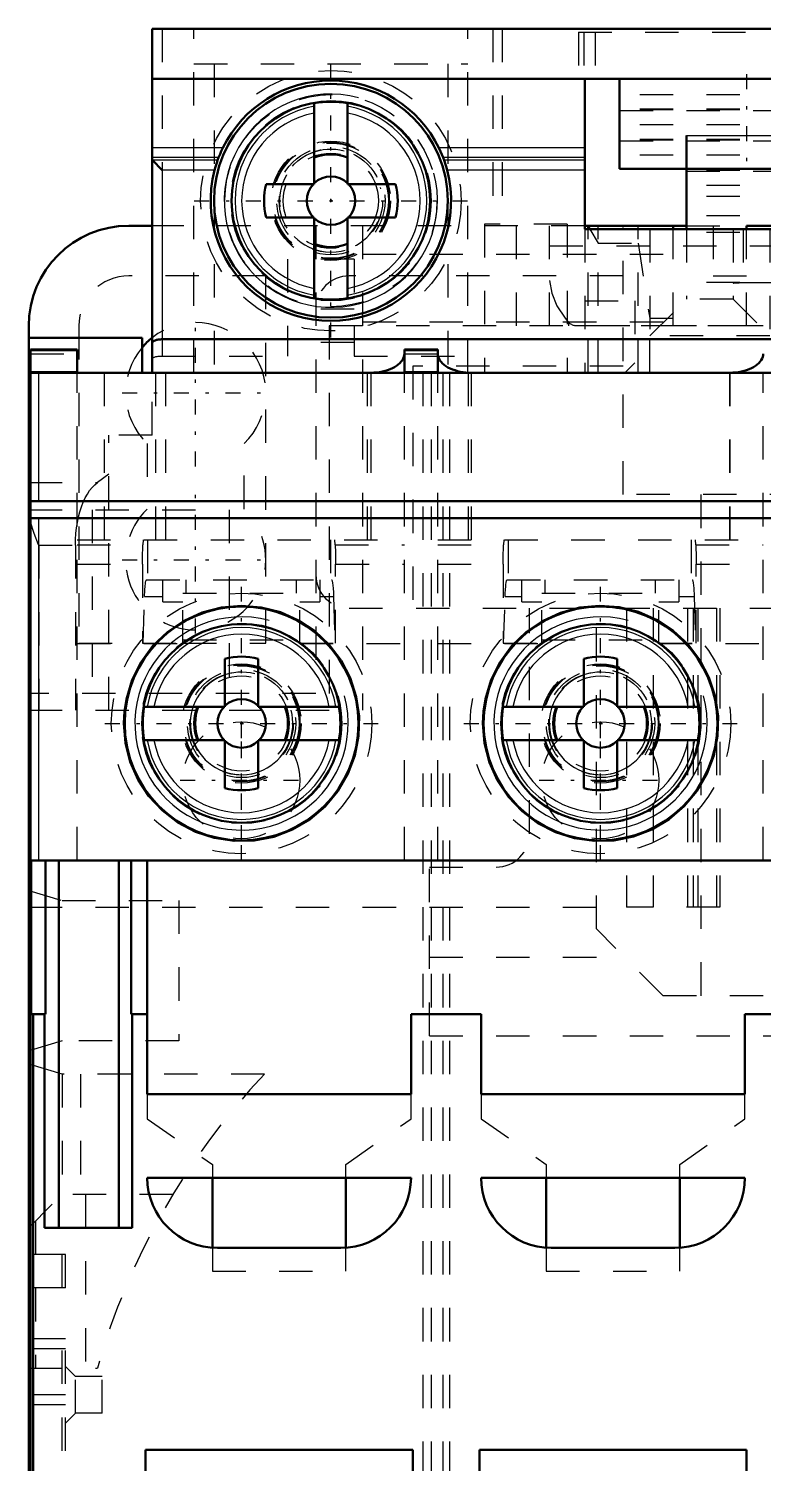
# Model space of a CAD drawing. Header units: millimetres. Extents: x -22.5 to 22.5, y -40 to 45.9.
# Drawn here: x -22.5 to -0.5, y 2.95 to 45.9 of the extents above; entities that cross this region are included whole.
import ezdxf

# ---------------------------------------------------------------- set-up
doc = ezdxf.new("R2010")
doc.units = ezdxf.units.MM
doc.linetypes.add('Center', pattern=[1.5, 0.45, -0.5, 0.05, -0.5])
doc.linetypes.add('Dashed', pattern=[2, 1, -1])
for name, color, linetype, lineweight in [('2d ConnectionPoints', 7, 'Continuous', 50), ('AM_0', 7, 'Continuous', 50), ('AM_4', 3, 'Continuous', 25), ('AM_5', 3, 'Continuous', 25), ('AM_7', 7, 'Center', 25), ('AM_9', 6, 'Dashed', 25)]:
    doc.layers.add(name, color=color, linetype=linetype, lineweight=lineweight)

# ---------------------------------------------------------------- blocks, each defined once
blk = doc.blocks.new('1_abb_NF_7_1_0_in_4fkjwvriohndyc3xfjkf61c3m________0')
at = {"layer": 'AM_0'}
for p, q in [((-13.95, 43.668), (-13.95, 41.25)), ((-12.95, 41.25), (-12.95, 43.668)), ((-13.95, 41.25), (-15.387, 41.25)), ((-11.513, 41.25), (-12.95, 41.25)), ((-15.387, 40.25), (-13.95, 40.25)), ((-13.95, 40.25), (-13.95, 37.832)), ((-12.95, 37.832), (-12.95, 40.25)), ((-12.95, 40.25), (-11.513, 40.25))]:
    blk.add_line(p, q, dxfattribs=at)
for radius in [3.5, 2.973]:
    blk.add_circle((-13.45, 40.75), radius, dxfattribs=at)
for radius, start, end in [(2.96, 80.2758, 99.7242), (1.388, 68.8859, 111.1141), (2, 165.5227, 194.4773), (0.725, 136.3972, 223.6028), (0.725, 46.3972, 133.6028), (0.725, 316.3972, 43.6028), (2, 345.5227, 14.4773), (0.725, 226.3972, 313.6028), (1.388, 248.8859, 291.1141), (2.96, 260.2758, 279.7242)]:
    blk.add_arc((-13.45, 40.75), radius, start, end, dxfattribs=at)
at = {"layer": 'AM_4'}
for radius, start, end in [(2.871, 100.0288, 259.9712), (2.871, 280.0288, 79.9712), (2.672, 100.7852, 259.2148), (2.672, 280.7852, 79.2148)]:
    blk.add_arc((-13.45, 40.75), radius, start, end, dxfattribs=at)
at = {"layer": 'AM_5'}
blk.add_arc((-13.45, 40.75), 3.193, 75, 15, dxfattribs=at)
at = {"layer": 'AM_5', "linetype": 'Dashed'}
blk.add_arc((-13.45, 40.75), 1.536, 75, 15, dxfattribs=at)
at = {"layer": 'AM_7'}
for p, q in [((-13.45, 36.655), (-13.45, 44.845)), ((-17.545, 40.75), (-9.355, 40.75))]:
    blk.add_line(p, q, dxfattribs=at)
at = {"layer": 'AM_9'}
for radius in [3.9, 3, 1.786, 1.75, 1.725, 1.622, 1.55, 1.425]:
    blk.add_circle((-13.45, 40.75), radius, dxfattribs=at)
blk = doc.blocks.new('3_abb_NF_2_3_0_in_4fkjwvriohndyc3xfjkf61c3m________0')
at = {"layer": 'AM_0'}
for p, q in [((-18.8, 45.9), (17, 45.9)), ((-18.8, 45.9), (-18.8, 35.6)), ((17, 35.6), (17, 45.9)), ((17, 44.4), (-18.8, 44.4)), ((-5.85, 44.4), (-5.85, 39.9)), ((-4.803, 41.7), (-4.803, 44.4)), ((2.8, 44.4), (2.8, 39.9)), ((5.85, 39.9), (5.85, 44.4)), ((-2.8, 39.9), (-2.8, 42.7)), ((-18.5, 41.669), (-18.79, 41.959)), ((-16.841, 41.959), (-16.811, 42.04)), ((-10.089, 42.04), (-10.059, 41.959)), ((-4.803, 41.7), (2.8, 41.7)), ((8.059, 41.959), (8.089, 42.04)), ((14.811, 42.04), (14.841, 41.959)), ((16.99, 41.959), (16.7, 41.669)), ((-5.85, 39.9), (5.85, 39.9)), ((16.7, 36.6), (-18.5, 36.6))]:
    blk.add_line(p, q, dxfattribs=at)
for points in [[(-16.811, 42.04), (-16.795, 42.08), (-16.769, 42.145), (-16.732, 42.229), (-16.685, 42.33)], [(-10.215, 42.33), (-10.166, 42.224), (-10.125, 42.129), (-10.098, 42.063), (-10.089, 42.04)], [(8.089, 42.04), (8.105, 42.08), (8.131, 42.145), (8.168, 42.229), (8.215, 42.33)], [(14.685, 42.33), (14.734, 42.224), (14.775, 42.129), (14.802, 42.063), (14.811, 42.04)], [(-18.8, 41.979), (-18.799, 41.973), (-18.795, 41.966), (-18.79, 41.959)], [(-16.841, 41.959), (-16.855, 41.918), (-16.877, 41.851), (-16.905, 41.762), (-16.931, 41.669)], [(-9.969, 41.669), (-9.998, 41.772), (-10.026, 41.862), (-10.049, 41.93), (-10.059, 41.959)], [(8.059, 41.959), (8.045, 41.918), (8.023, 41.851), (7.995, 41.762), (7.969, 41.669)], [(14.931, 41.669), (14.902, 41.772), (14.874, 41.862), (14.851, 41.93), (14.841, 41.959)], [(16.99, 41.959), (16.995, 41.966), (16.999, 41.973), (17, 41.979)], [(-18.5, 36.6), (-18.526, 36.6), (-18.552, 36.598), (-18.578, 36.596), (-18.603, 36.593), (-18.627, 36.59), (-18.65, 36.585), (-18.672, 36.58), (-18.693, 36.574), (-18.712, 36.568), (-18.73, 36.561), (-18.746, 36.553), (-18.76, 36.545), (-18.772, 36.537), (-18.782, 36.528), (-18.79, 36.519), (-18.795, 36.51), (-18.799, 36.5), (-18.8, 36.491)], [(17, 36.491), (16.999, 36.5), (16.995, 36.51), (16.99, 36.519), (16.982, 36.528), (16.972, 36.537), (16.96, 36.545), (16.946, 36.553), (16.93, 36.561), (16.912, 36.568), (16.893, 36.574), (16.872, 36.58), (16.85, 36.585), (16.827, 36.59), (16.803, 36.593), (16.778, 36.596), (16.752, 36.598), (16.726, 36.6), (16.7, 36.6)]]:
    blk.add_lwpolyline(points, dxfattribs=at)
for centre, start, end in [((-13.45, 40.75), 26.033, 153.967), ((11.45, 40.75), 26.033, 153.967), ((-13.45, 40.75), 165.21, 14.79), ((11.45, 40.75), 165.21, 14.79)]:
    blk.add_arc(centre, 3.6, start, end, dxfattribs=at)
at = {"layer": 'AM_4'}
for p, q in [((-2.8, 42.7), (2.8, 42.7)), ((-16.685, 42.33), (-18.8, 42.33)), ((-5.85, 42.33), (-10.215, 42.33)), ((8.215, 42.33), (5.85, 42.33)), ((17, 42.33), (14.685, 42.33)), ((-16.811, 42.04), (-18.8, 42.04)), ((-16.841, 41.959), (-18.79, 41.959)), ((-16.931, 41.669), (-18.5, 41.669)), ((-18.5, 41.669), (-18.5, 36.6)), ((-5.85, 42.04), (-10.089, 42.04)), ((-5.85, 41.959), (-10.059, 41.959)), ((-5.85, 41.669), (-9.969, 41.669)), ((8.089, 42.04), (5.85, 42.04)), ((8.059, 41.959), (5.85, 41.959)), ((7.969, 41.669), (5.85, 41.669)), ((17, 42.04), (14.811, 42.04)), ((16.99, 41.959), (14.841, 41.959)), ((16.7, 41.669), (14.931, 41.669)), ((16.7, 41.669), (16.7, 36.6))]:
    blk.add_line(p, q, dxfattribs=at)
at = {"layer": 'AM_7'}
blk.add_line((-1, 44.535), (-1, 41.565), dxfattribs=at)
at = {"layer": 'AM_9'}
for p, q in [((-18.5, 45.9), (-18.5, 41.669)), ((-17.55, 35.6), (-17.55, 45.9)), ((-9.35, 35.6), (-9.35, 45.9)), ((-8.601, 45.9), (-8.601, 40.05)), ((-8.319, 45.9), (-8.319, 40.05)), ((-6.035, 45.8), (-6.035, 44.4)), ((-6.035, 45.8), (4.035, 45.8)), ((-5.87, 45.8), (-5.87, 44.4)), ((-5.535, 45.8), (-5.535, 44.4)), ((3.535, 45.8), (3.535, 44.4)), ((3.87, 45.8), (3.87, 44.4)), ((4.035, 44.4), (4.035, 45.8)), ((6.319, 45.9), (6.319, 40.05)), ((6.601, 45.9), (6.601, 40.05)), ((7.35, 35.6), (7.35, 45.9)), ((15.55, 35.6), (15.55, 45.9)), ((16.7, 45.9), (16.7, 41.669)), ((-17.55, 44.85), (-9.35, 44.85)), ((-16.95, 44.85), (-16.95, 35.6)), ((-9.95, 44.85), (-9.95, 35.6)), ((7.35, 44.85), (15.55, 44.85)), ((7.95, 44.85), (7.95, 35.6)), ((14.95, 44.85), (14.95, 35.6)), ((2.8, 43.923), (-4.803, 43.923)), ((2.8, 43.494), (-4.803, 43.494)), ((2.8, 43.47), (-4.803, 43.47)), ((-4.803, 43.447), (2.8, 43.447)), ((2.8, 43.017), (-4.803, 43.017)), ((2.8, 42.587), (-4.803, 42.587)), ((2.8, 42.564), (-4.803, 42.564)), ((-4.803, 42.541), (2.8, 42.541)), ((2.8, 42.111), (-4.803, 42.111)), ((2.8, 41.681), (-2.8, 41.681)), ((2.8, 41.658), (-2.8, 41.658)), ((-2.8, 41.634), (2.8, 41.634)), ((2.8, 41.204), (-2.8, 41.204)), ((2.8, 40.872), (-2.8, 40.872)), ((-6.377, 40.05), (-8.85, 40.05)), ((-8.85, 40.05), (-8.85, 35.6)), ((-6.377, 40.05), (-6.377, 35.6)), ((2.8, 40.3), (-2.8, 40.3)), ((7.05, 40.05), (5.85, 40.05)), ((7.05, 35.6), (7.05, 40.05)), ((-5.85, 39.9), (-5.85, 35.6)), ((-3.9, 39.9), (-3.9, 36.7)), ((-2.8, 39.9), (-2.8, 37.801)), ((2.8, 39.8), (-2.8, 39.8)), ((-1.4, 39.9), (-1.4, 37.801)), ((-1.1, 39.9), (-1.1, 38.298)), ((-0.3, 39.9), (-0.3, 36.7)), ((0.3, 39.9), (0.3, 36.7)), ((1.1, 39.9), (1.1, 38.298)), ((1.4, 39.9), (1.4, 37.801)), ((2.8, 39.9), (2.8, 37.801)), ((3.9, 39.9), (3.9, 36.7)), ((5.85, 39.9), (5.85, 35.6)), ((-14.75, 39), (-14.75, 36.1)), ((-12.75, 39), (-14.75, 39)), ((-12.75, 39), (-12.75, 36.1)), ((12.75, 36.1), (12.75, 39)), ((14.75, 39), (12.75, 39)), ((14.75, 39), (14.75, 36.1)), ((2.8, 38.3), (-2.8, 38.3)), ((-1.1, 38.298), (1.1, 38.298)), ((-3.9, 36.7), (-2.801, 37.799)), ((-2.8, 37.801), (-2.801, 37.799)), ((-1.399, 37.799), (-2.801, 37.799)), ((-1.399, 37.799), (-1.4, 37.801)), ((-1.399, 37.799), (-0.3, 36.7)), ((0.3, 36.7), (1.399, 37.799)), ((1.4, 37.801), (1.399, 37.799)), ((2.801, 37.799), (1.399, 37.799)), ((2.801, 37.799), (2.8, 37.801)), ((2.801, 37.799), (3.9, 36.7)), ((-12.75, 37.5), (-14.75, 37.5)), ((-5.85, 37.75), (-4.35, 37.75)), ((-4.35, 37.75), (-4.35, 35.9)), ((4.35, 37.75), (5.85, 37.75)), ((4.35, 35.9), (4.35, 37.75)), ((4.377, 35.873), (4.377, 37.75)), ((14.75, 37.5), (12.75, 37.5)), ((-18.5, 36.6), (-18.5, 36.1)), ((-0.3, 36.7), (-3.9, 36.7)), ((3.9, 36.7), (0.3, 36.7)), ((16.7, 36.6), (16.7, 36.1)), ((-18.5, 36.1), (-14.75, 36.1)), ((-12.75, 36.502), (-14.75, 36.502)), ((-12.75, 36.1), (-8.85, 36.1)), ((7.05, 36.1), (12.75, 36.1)), ((14.75, 36.502), (12.75, 36.502)), ((14.75, 36.1), (16.7, 36.1)), ((-4.35, 35.9), (-4.65, 35.6)), ((4.65, 35.6), (4.35, 35.9))]:
    blk.add_line(p, q, dxfattribs=at)
for points in [[(-1.4, 38.283), (-1.399, 38.285), (-1.395, 38.286), (-1.39, 38.287), (-1.382, 38.288), (-1.372, 38.289), (-1.36, 38.29), (-1.346, 38.292), (-1.33, 38.293), (-1.312, 38.293), (-1.293, 38.294), (-1.272, 38.295), (-1.25, 38.296), (-1.227, 38.296), (-1.203, 38.297), (-1.178, 38.297), (-1.152, 38.297), (-1.126, 38.298), (-1.1, 38.298)], [(1.1, 38.298), (1.126, 38.298), (1.152, 38.297), (1.178, 38.297), (1.203, 38.297), (1.227, 38.296), (1.25, 38.296), (1.272, 38.295), (1.293, 38.294), (1.312, 38.293), (1.33, 38.293), (1.346, 38.292), (1.36, 38.29), (1.372, 38.289), (1.382, 38.288), (1.39, 38.287), (1.395, 38.286), (1.399, 38.285), (1.4, 38.283)], [(-18.8, 36.02), (-18.799, 36.027), (-18.795, 36.034), (-18.79, 36.04), (-18.782, 36.047), (-18.772, 36.054), (-18.76, 36.06), (-18.746, 36.066), (-18.73, 36.071), (-18.712, 36.076), (-18.693, 36.081), (-18.672, 36.085), (-18.65, 36.089), (-18.627, 36.092), (-18.603, 36.095), (-18.578, 36.097), (-18.552, 36.099), (-18.526, 36.1), (-18.5, 36.1)], [(16.7, 36.1), (16.726, 36.1), (16.752, 36.099), (16.778, 36.097), (16.803, 36.095), (16.827, 36.092), (16.85, 36.089), (16.872, 36.085), (16.893, 36.081), (16.912, 36.076), (16.93, 36.071), (16.946, 36.066), (16.96, 36.06), (16.972, 36.054), (16.982, 36.047), (16.99, 36.04), (16.995, 36.034), (16.999, 36.027), (17, 36.02)]]:
    blk.add_lwpolyline(points, dxfattribs=at)
for centre in [(-13.45, 40.75), (11.45, 40.75)]:
    blk.add_circle(centre, 3.176, dxfattribs=at)
blk = doc.blocks.new('10_abb_NF_7_9_0_in_4fkjwvriohndyc3xfjkf61c3m________0')
at = {"layer": 'AM_0'}
for p, q in [((-5.875, 27.037), (-5.875, 25.6)), ((-4.875, 25.6), (-4.875, 27.037)), ((-5.875, 25.6), (-8.293, 25.6)), ((-2.457, 25.6), (-4.875, 25.6)), ((-8.293, 24.6), (-5.875, 24.6)), ((-5.875, 24.6), (-5.875, 23.163)), ((-4.875, 24.6), (-2.457, 24.6)), ((-4.875, 23.163), (-4.875, 24.6))]:
    blk.add_line(p, q, dxfattribs=at)
for radius in [3.5, 2.973]:
    blk.add_circle((-5.375, 25.1), radius, dxfattribs=at)
for radius, start, end in [(2, 75.5227, 104.4773), (0.725, 46.3972, 133.6028), (2.96, 170.2758, 189.7242), (1.388, 158.8859, 201.1141), (0.725, 136.3972, 223.6028), (0.725, 316.3972, 43.6028), (1.388, 338.8859, 21.1141), (2.96, 350.2758, 9.7242), (0.725, 226.3972, 313.6028), (2, 255.5227, 284.4773)]:
    blk.add_arc((-5.375, 25.1), radius, start, end, dxfattribs=at)
at = {"layer": 'AM_4'}
for radius, start, end in [(2.871, 10.0288, 169.9712), (2.672, 10.7852, 169.2148), (2.871, 190.0288, 349.9712), (2.672, 190.7852, 349.2148)]:
    blk.add_arc((-5.375, 25.1), radius, start, end, dxfattribs=at)
at = {"layer": 'AM_5'}
for radius in [3.193, 1.535]:
    blk.add_arc((-5.375, 25.1), radius, 75, 15, dxfattribs=at)
at = {"layer": 'AM_7'}
for p, q in [((-5.375, 21.005), (-5.375, 29.195)), ((-9.47, 25.1), (-1.28, 25.1))]:
    blk.add_line(p, q, dxfattribs=at)
at = {"layer": 'AM_9'}
for radius in [3.9, 3, 1.786, 1.75, 1.725, 1.622, 1.55, 1.425]:
    blk.add_circle((-5.375, 25.1), radius, dxfattribs=at)
blk = doc.blocks.new('11_abb_NF_7_10_0_in_4fkjwvriohndyc3xfjkf61c3m________0')
at = {"layer": 'AM_0'}
for p, q in [((-16.625, 27.037), (-16.625, 25.6)), ((-15.625, 25.6), (-15.625, 27.037)), ((-16.625, 25.6), (-19.043, 25.6)), ((-13.207, 25.6), (-15.625, 25.6)), ((-19.043, 24.6), (-16.625, 24.6)), ((-16.625, 24.6), (-16.625, 23.163)), ((-15.625, 24.6), (-13.207, 24.6)), ((-15.625, 23.163), (-15.625, 24.6))]:
    blk.add_line(p, q, dxfattribs=at)
for radius in [3.5, 2.973]:
    blk.add_circle((-16.125, 25.1), radius, dxfattribs=at)
for radius, start, end in [(2, 75.5227, 104.4773), (0.725, 46.3972, 133.6028), (2.96, 170.2758, 189.7242), (1.388, 158.8859, 201.1141), (0.725, 136.3972, 223.6028), (0.725, 316.3972, 43.6028), (1.388, 338.8859, 21.1141), (2.96, 350.2758, 9.7242), (0.725, 226.3972, 313.6028), (2, 255.5227, 284.4773)]:
    blk.add_arc((-16.125, 25.1), radius, start, end, dxfattribs=at)
at = {"layer": 'AM_4'}
for radius, start, end in [(2.871, 10.0288, 169.9712), (2.672, 10.7852, 169.2148), (2.871, 190.0288, 349.9712), (2.672, 190.7852, 349.2148)]:
    blk.add_arc((-16.125, 25.1), radius, start, end, dxfattribs=at)
at = {"layer": 'AM_5'}
for radius in [3.193, 1.535]:
    blk.add_arc((-16.125, 25.1), radius, 75, 15, dxfattribs=at)
at = {"layer": 'AM_7'}
for p, q in [((-16.125, 21.005), (-16.125, 29.195)), ((-20.22, 25.1), (-12.03, 25.1))]:
    blk.add_line(p, q, dxfattribs=at)
at = {"layer": 'AM_9'}
for radius in [3.9, 3, 1.786, 1.75, 1.725, 1.622, 1.55, 1.425]:
    blk.add_circle((-16.125, 25.1), radius, dxfattribs=at)
blk = doc.blocks.new('12_abb_NF_2_2_0_in_4fkjwvriohndyc3xfjkf61c3m________0')
at = {"layer": 'AM_0'}
for p, q in [((-21.05, 36.3), (-22.45, 36.3)), ((-22.45, 36.3), (-22.45, -36.3)), ((-21.05, 35.6), (-21.05, 36.3)), ((-10.25, 36.3), (-11.25, 36.3)), ((-11.25, 36.3), (-11.25, 35.6)), ((-10.25, 35.6), (-10.25, 36.3)), ((-22.45, 35.6), (22.45, 35.6)), ((-22.45, 31.75), (22.45, 31.75)), ((-22.45, 31.25), (22.45, 31.25)), ((22.429, 21), (-22.429, 21)), ((-22.429, 21), (-22.429, 16.4)), ((-22, 16.4), (-22, 21)), ((-21.6, 21), (-21.6, 10)), ((-19.8, 21), (-19.8, 10)), ((-19.427, 21), (-19.427, 16.4)), ((-18.95, 14), (-18.95, 21)), ((-22.429, 16.4), (-22, 16.4)), ((-22.365, 16.4), (-22.365, -12)), ((-22.027, 16.4), (-22.027, 10)), ((-19.427, 16.4), (-18.95, 16.4)), ((-19.4, 16.4), (-19.4, 10)), ((-11.05, 16.4), (-8.95, 16.4)), ((-11.05, 14), (-11.05, 16.4)), ((-8.95, 16.4), (-8.95, 14)), ((-1.05, 16.4), (1.05, 16.4)), ((-1.05, 14), (-1.05, 16.4)), ((-18.95, 14), (-11.05, 14)), ((-8.95, 14), (-1.05, 14)), ((-11.05, 11.5), (-18.95, 11.5)), ((-17, 11.5), (-17, 9.405)), ((-13, 9.405), (-13, 11.5)), ((-1.05, 11.5), (-8.95, 11.5)), ((-7, 11.5), (-7, 9.405)), ((-3, 9.405), (-3, 11.5)), ((-22.027, 10), (-19.4, 10)), ((-16.85, 9.4), (-13.15, 9.4)), ((-6.85, 9.4), (-3.15, 9.4)), ((-11, 3.35), (-19, 3.35)), ((-19, 3.35), (-19, -4.85)), ((-11, -4.85), (-11, 3.35)), ((-1, 3.35), (-9, 3.35)), ((-9, 3.35), (-9, -4.85)), ((-1, -4.85), (-1, 3.35))]:
    blk.add_line(p, q, dxfattribs=at)
for points in [[(-12.25, 35.6), (-12.163, 35.602), (-12.076, 35.609), (-11.991, 35.62), (-11.908, 35.635), (-11.827, 35.654), (-11.75, 35.677), (-11.676, 35.704), (-11.607, 35.735), (-11.543, 35.769), (-11.484, 35.806), (-11.431, 35.846), (-11.384, 35.889), (-11.344, 35.933), (-11.31, 35.98), (-11.284, 36.028), (-11.265, 36.077), (-11.254, 36.127), (-11.25, 36.166)], [(-10.25, 36.166), (-10.244, 36.116), (-10.231, 36.066), (-10.211, 36.017), (-10.183, 35.969), (-10.148, 35.923), (-10.106, 35.879), (-10.058, 35.837), (-10.003, 35.798), (-9.943, 35.761), (-9.878, 35.728), (-9.807, 35.698), (-9.733, 35.672), (-9.655, 35.649), (-9.574, 35.631), (-9.49, 35.617), (-9.404, 35.607), (-9.318, 35.601), (-9.25, 35.6)], [(-1.5, 35.6), (-1.413, 35.602), (-1.326, 35.609), (-1.241, 35.62), (-1.158, 35.635), (-1.077, 35.654), (-1, 35.677), (-0.926, 35.704), (-0.857, 35.735), (-0.793, 35.769), (-0.734, 35.806), (-0.681, 35.846), (-0.634, 35.889), (-0.594, 35.933), (-0.56, 35.98), (-0.534, 36.028), (-0.515, 36.077), (-0.504, 36.127), (-0.5, 36.166)], [(-16.127, 28.625), (-16.723, 28.574), (-17.301, 28.423), (-17.848, 28.175), (-18.346, 27.837), (-18.778, 27.42), (-19.135, 26.935), (-19.401, 26.401), (-19.574, 25.83), (-19.631, 25.467), (-19.65, 25.1)], [(-19.65, 25.1), (-19.601, 24.515), (-19.456, 23.947), (-19.219, 23.411), (-18.898, 22.923), (-18.497, 22.493), (-18.033, 22.136), (-17.508, 21.858), (-16.944, 21.671), (-16.351, 21.583), (-15.752, 21.595), (-15.161, 21.71), (-14.598, 21.923), (-14.082, 22.228), (-13.624, 22.616), (-13.242, 23.073), (-12.941, 23.588), (-12.733, 24.144), (-12.62, 24.726), (-12.607, 25.317), (-12.692, 25.901), (-12.874, 26.462), (-13.146, 26.985), (-13.502, 27.455), (-13.931, 27.859), (-14.422, 28.186), (-14.961, 28.427), (-15.536, 28.575), (-16.127, 28.625)], [(-5.406, 28.625), (-5.998, 28.569), (-6.571, 28.416), (-7.111, 28.167), (-7.602, 27.832), (-8.03, 27.419), (-8.382, 26.939), (-8.648, 26.407), (-8.822, 25.839), (-8.88, 25.471), (-8.9, 25.1)], [(-8.9, 25.1), (-8.85, 24.51), (-8.702, 23.936), (-8.46, 23.395), (-8.131, 22.903), (-7.724, 22.472), (-7.251, 22.115), (-6.723, 21.843), (-6.156, 21.663), (-5.567, 21.581), (-4.972, 21.598), (-4.389, 21.716), (-3.834, 21.93), (-3.324, 22.234), (-2.871, 22.619), (-2.491, 23.074), (-2.191, 23.587), (-1.983, 24.143), (-1.87, 24.726), (-1.857, 25.319), (-1.944, 25.907), (-2.128, 26.471), (-2.404, 26.997), (-2.765, 27.469), (-3.199, 27.873), (-3.695, 28.199), (-4.239, 28.437), (-4.815, 28.58), (-5.406, 28.625)]]:
    blk.add_lwpolyline(points, dxfattribs=at)
for centre, start, end in [((-16.85, 11.5), 180, 270), ((-13.15, 11.5), 270, 0), ((-6.85, 11.5), 180, 270), ((-3.15, 11.5), 270, 360)]:
    blk.add_arc(centre, 2.1, start, end, dxfattribs=at)
at = {"layer": 'AM_4'}
for p, q in [((-22.45, 36.266), (-21.05, 36.266)), ((-11.25, 36.266), (-10.25, 36.266)), ((-22.45, 35.634), (-21.05, 35.634)), ((-22.211, 35.6), (-22.211, 31.75)), ((-11.25, 35.634), (-10.25, 35.634)), ((-22.211, 31.25), (-22.211, 21))]:
    blk.add_line(p, q, dxfattribs=at)
at = {"layer": 'AM_7'}
for p, q in [((-16.13, 21.562), (-16.13, 25.237)), ((-5.38, 21.562), (-5.38, 25.237)), ((-17.968, 23.4), (-14.292, 23.4)), ((-7.217, 23.4), (-3.543, 23.4))]:
    blk.add_line(p, q, dxfattribs=at)
at = {"layer": 'AM_9'}
for p, q in [((-22.45, 36.166), (-21.05, 36.166)), ((-11.25, 36.166), (-10.25, 36.166)), ((-21.05, 21), (-21.05, 35.6)), ((-20.237, 35.6), (-20.237, 30.6)), ((-18.7, 35.6), (-18.7, 30.6)), ((-18.4, 35.6), (-18.4, 30.6)), ((-12.364, 35.6), (-12.364, 30.6)), ((-12.25, 35.6), (-12.25, 30.6)), ((-11.25, 21), (-11.25, 35.6)), ((-10.7, 35.6), (-10.7, -35.6)), ((-10.25, 21), (-10.25, 35.6)), ((-10.1, 35.6), (-10.1, -35.6)), ((-9.336, 35.6), (-9.336, 30.6)), ((-9.25, 35.6), (-9.25, 30.6)), ((-1.514, 35.6), (-1.514, 30.6)), ((-1.5, 35.6), (-1.5, 30.6)), ((-0.5, 21), (-0.5, 35.6)), ((-21.05, 30.6), (-11.25, 30.6)), ((-19.068, 30.6), (-19.077, 30.443)), ((-18.941, 30.6), (-18.941, 29.4)), ((-13.459, 30.6), (-13.459, 29.4)), ((-13.323, 30.443), (-13.332, 30.6)), ((-10.25, 30.6), (-0.5, 30.6)), ((-8.268, 30.6), (-8.277, 30.443)), ((-8.141, 30.6), (-8.141, 29.4)), ((-2.659, 30.6), (-2.659, 29.4)), ((-2.523, 30.443), (-2.532, 30.6)), ((-21.05, 30.443), (-19.077, 30.443)), ((-13.323, 30.443), (-11.25, 30.443)), ((-10.25, 30.443), (-8.277, 30.443)), ((-2.523, 30.443), (-0.5, 30.443)), ((-21.05, 29.865), (-19.092, 29.865)), ((-19.092, 29.865), (-19.092, 27.5)), ((-13.308, 29.865), (-11.25, 29.865)), ((-13.308, 27.5), (-13.308, 29.865)), ((-10.25, 29.865), (-8.292, 29.865)), ((-8.292, 29.865), (-8.292, 27.5)), ((-2.508, 29.865), (-0.5, 29.865)), ((-2.508, 27.5), (-2.508, 29.865)), ((-18.971, 29.4), (-13.429, 29.4)), ((-18.48, 28.74), (-18.48, 29.4)), ((-17.78, 29), (-17.78, 29.4)), ((-14.48, 29), (-14.48, 29.4)), ((-13.78, 29.4), (-13.78, 28.74)), ((-8.171, 29.4), (-2.629, 29.4)), ((-7.73, 28.74), (-7.73, 29.4)), ((-7.03, 29), (-7.03, 29.4)), ((-3.73, 29), (-3.73, 29.4)), ((-3.03, 29.4), (-3.03, 28.74)), ((-19.076, 27.5), (-19.031, 28.896)), ((-19.031, 28.896), (-18.48, 28.896)), ((-17.88, 27.49), (-17.88, 29)), ((-17.88, 29), (-14.38, 29)), ((-14.38, 27.49), (-14.38, 29)), ((-13.78, 28.896), (-13.369, 28.896)), ((-13.369, 28.896), (-13.324, 27.5)), ((-8.276, 27.5), (-8.231, 28.896)), ((-8.231, 28.896), (-7.73, 28.896)), ((-7.13, 29), (-3.63, 29)), ((-7.13, 27.49), (-7.13, 29)), ((-3.63, 27.49), (-3.63, 29)), ((-3.03, 28.896), (-2.569, 28.896)), ((-2.569, 28.896), (-2.524, 27.5)), ((-18.48, 28.74), (-17.88, 28.74)), ((-14.38, 28.74), (-13.78, 28.74)), ((-7.73, 28.74), (-7.13, 28.74)), ((-3.63, 28.74), (-3.03, 28.74)), ((-21.05, 27.49), (-17.88, 27.49)), ((-19.092, 27.5), (-17.88, 27.5)), ((-17.88, 27.6), (-14.38, 27.6)), ((-14.38, 27.5), (-13.308, 27.5)), ((-14.38, 27.49), (-11.25, 27.49)), ((-10.25, 27.49), (-7.13, 27.49)), ((-8.292, 27.5), (-7.13, 27.5)), ((-7.13, 27.6), (-3.63, 27.6)), ((-3.63, 27.5), (-2.508, 27.5)), ((-3.63, 27.49), (-0.5, 27.49)), ((-18.95, 14), (-18.95, 13.265)), ((-11.05, 13.265), (-11.05, 14)), ((-8.95, 14), (-8.95, 13.265)), ((-1.05, 13.265), (-1.05, 14)), ((-18.95, 13.265), (-17, 11.9)), ((-13, 11.9), (-11.05, 13.265)), ((-8.95, 13.265), (-7, 11.9)), ((-3, 11.9), (-1.05, 13.265)), ((-17, 11.9), (-17, 11.5)), ((-13, 11.5), (-13, 11.9)), ((-7, 11.9), (-7, 11.5)), ((-3, 11.5), (-3, 11.9)), ((-21.4, 9.2), (-22.45, 9.2)), ((-21.5, 8.2), (-21.5, 9.2)), ((-21.4, 8.2), (-21.4, 9.2)), ((-17, 9.405), (-17, 8.7)), ((-13, 8.7), (-13, 9.405)), ((-7, 9.405), (-7, 8.7)), ((-3, 8.7), (-3, 9.405)), ((-17, 8.7), (-13, 8.7)), ((-7, 8.7), (-3, 8.7)), ((-21.4, 8.2), (-22.45, 8.2)), ((-21.4, 6.675), (-22.45, 6.675)), ((-21.5, -6.675), (-21.5, 6.675)), ((-21.4, -6.675), (-21.4, 6.675)), ((-21.4, 6.375), (-22.45, 6.375)), ((-21.4, 5.85), (-21.1, 5.55)), ((-21.1, 4.45), (-21.1, 5.55)), ((-20.3, 5.55), (-21.1, 5.55)), ((-20.3, 4.45), (-20.3, 5.55)), ((-21.4, 5), (-22.45, 5)), ((-21.4, 4.7), (-22.45, 4.7)), ((-21.4, 4.15), (-21.1, 4.45)), ((-20.3, 4.45), (-21.1, 4.45))]:
    blk.add_line(p, q, dxfattribs=at)
for points in [[(-19.092, 29.865), (-19.092, 29.952), (-19.091, 30.039), (-19.089, 30.124), (-19.087, 30.207), (-19.085, 30.288), (-19.081, 30.365), (-19.077, 30.439), (-19.077, 30.443)], [(-13.323, 30.443), (-13.319, 30.37), (-13.316, 30.293), (-13.313, 30.212), (-13.311, 30.129), (-13.309, 30.044), (-13.308, 29.958), (-13.308, 29.871), (-13.308, 29.865)], [(-8.292, 29.865), (-8.292, 29.952), (-8.291, 30.039), (-8.289, 30.124), (-8.287, 30.207), (-8.285, 30.288), (-8.281, 30.365), (-8.277, 30.439), (-8.277, 30.443)], [(-2.523, 30.443), (-2.519, 30.37), (-2.516, 30.293), (-2.513, 30.212), (-2.511, 30.129), (-2.509, 30.044), (-2.508, 29.958), (-2.508, 29.871), (-2.508, 29.865)], [(-19.031, 28.896), (-19.029, 28.96), (-19.026, 29.021), (-19.023, 29.079), (-19.019, 29.133), (-19.015, 29.183), (-19.011, 29.228), (-19.006, 29.269), (-19.002, 29.305), (-18.997, 29.335), (-18.991, 29.36), (-18.986, 29.379), (-18.98, 29.392), (-18.975, 29.399), (-18.971, 29.4)], [(-13.429, 29.4), (-13.423, 29.397), (-13.418, 29.388), (-13.412, 29.373), (-13.407, 29.352), (-13.402, 29.325), (-13.397, 29.293), (-13.392, 29.255), (-13.387, 29.213), (-13.383, 29.166), (-13.38, 29.114), (-13.376, 29.059), (-13.373, 29), (-13.37, 28.938), (-13.369, 28.896)], [(-8.231, 28.896), (-8.229, 28.96), (-8.226, 29.021), (-8.223, 29.079), (-8.219, 29.133), (-8.215, 29.183), (-8.211, 29.228), (-8.206, 29.269), (-8.202, 29.305), (-8.197, 29.335), (-8.191, 29.36), (-8.186, 29.379), (-8.18, 29.392), (-8.175, 29.399), (-8.171, 29.4)], [(-2.629, 29.4), (-2.623, 29.397), (-2.618, 29.388), (-2.612, 29.373), (-2.607, 29.352), (-2.602, 29.325), (-2.597, 29.293), (-2.592, 29.255), (-2.587, 29.213), (-2.583, 29.166), (-2.58, 29.114), (-2.576, 29.059), (-2.573, 29), (-2.57, 28.938), (-2.569, 28.896)]]:
    blk.add_lwpolyline(points, dxfattribs=at)
for centre in [(-16.13, 23.4), (-5.38, 23.4)]:
    blk.add_circle(centre, 1.75, dxfattribs=at)
blk = doc.blocks.new('13_abb_NF_2_1_0_in_4fkjwvriohndyc3xfjkf61c3m________0')
at = {"layer": 'AM_0'}
for p, q in [((-19.5, 40), (-18.8, 40)), ((-5.85, 40), (-2.8, 40)), ((-5.75, 39.9), (-5.75, 40)), ((-5.75, 40), (-5.692, 39.9)), ((-3.2, 39.9), (-3.2, 40)), ((-1, 39.9), (-1, 40)), ((-1, 40), (1, 40)), ((-22.5, -37), (-22.5, 37)), ((-22.5, 36.64), (-19.1, 36.64)), ((-19.1, 36.64), (-19.1, 35.6)), ((-22.5, 35.6), (-22.45, 35.6))]:
    blk.add_line(p, q, dxfattribs=at)
for centre, radius, start, end in [((-19.5, 37), 3, 90, 180), ((-17.5, 35), 2.1, 128.2466, 139.6324)]:
    blk.add_arc(centre, radius, start, end, dxfattribs=at)
at = {"layer": 'AM_7'}
for p, q in [((-17.5, 32.795), (-17.5, 37.205)), ((-19.705, 35), (-15.295, 35)), ((-17.5, 27.795), (-17.5, 32.205)), ((-19.705, 30), (-15.295, 30))]:
    blk.add_line(p, q, dxfattribs=at)
at = {"layer": 'AM_9'}
for p, q in [((-5.85, 40), (-18.8, 40)), ((-13.9, 40), (-13.9, 26)), ((-12.5, 40), (-12.5, 25.5)), ((-7.9, 40), (-7.9, 37)), ((-6.9, 37), (-6.9, 40)), ((-5.45, 35.6), (-5.45, 40)), ((-4.7, 31.95), (-4.7, 40)), ((-4.25, 35.6), (-4.25, 40)), ((-2.8, 40), (-1, 40)), ((-2, 40), (-2, 38.5)), ((-5.75, 35.6), (-5.75, 39.9)), ((-5.692, 39.9), (-5.45, 39.48)), ((-3.2, 37), (-3.2, 39.9)), ((-1, 37), (-1, 39.9)), ((-12.5, 39.147), (-3.2, 39.147)), ((-6.9, 39.397), (6.9, 39.397)), ((-5.45, 39.48), (-4.25, 39.48)), ((-4.25, 39.48), (-3.902, 37.229)), ((-15.4, 38.5), (-19.5, 38.5)), ((-15.4, 27.5), (-15.4, 38.5)), ((-4.7, 38.5), (-12.9, 38.5)), ((-2, 38.5), (2, 38.5)), ((-21, 37), (-21, 27.5)), ((13.5, 37), (-13.5, 37)), ((-13.5, 37), (-13.5, 25.5)), ((-12.5, 37.128), (-3.2, 37.128)), ((-6.33, 37.107), (-6.33, 37)), ((-6.158, 37.018), (6.158, 37.018)), ((-3.902, 37.229), (-3.2, 37.229)), ((-3.902, 35.6), (-3.902, 37.229)), ((-11, 35.8), (-11, 28.55)), ((-4.7, 35.8), (-11, 35.8)), ((-18.8, 33.729), (-18.8, 35.6)), ((-10.45, 35.6), (-10.45, -35.6)), ((-9.9, 35.6), (-9.9, -35.6)), ((-20.1, 25.5), (-20.1, 33.729)), ((-18.8, 33.729), (-20.1, 33.729)), ((-18.95, 33.481), (-18.95, 31.519)), ((-16.05, 31.519), (-16.05, 33.481)), ((-22.5, 32.315), (-20.442, 32.315)), ((-20.1, 32.564), (-20.442, 32.315)), ((4.7, 31.95), (-4.7, 31.95)), ((-2.375, 31.95), (-2.375, 16.95)), ((-22.5, 31.5), (-16.5, 31.5)), ((-20.6, 31.5), (-20.6, 25.5)), ((-16.5, 31.5), (-16.5, 25.5)), ((-22.2, 30.436), (-21.1, 30.436)), ((-22.2, 30.436), (-22.2, 25.5)), ((-21.1, 30.436), (-21.1, 25.5)), ((-12.9, 28.55), (12.9, 28.55)), ((-7.5, 21.8), (-7.5, 28.55)), ((-5.5, 18.95), (-5.5, 28.55)), ((-4.6, 28.55), (-4.6, 19.6)), ((-3.8, 28.55), (-3.8, 19.6)), ((-2.772, 28.55), (-2.772, 19.6)), ((-2.6, 28.55), (-2.6, 19.6)), ((-2.462, 28.55), (-2.462, 19.6)), ((-1.9, 28.55), (-1.9, 19.6)), ((-1.8, 28.55), (-1.8, 19.6)), ((-21, 27.5), (-19.092, 27.5)), ((-17.88, 27.5), (-15.4, 27.5)), ((-13.9, 26), (-22.5, 26)), ((-22.5, 25.5), (-12.5, 25.5)), ((-10.5, 20.8), (-8.5, 20.8)), ((-10.5, 15.75), (-10.5, 20.8)), ((-22.5, 20.1), (-21.5, 19.8)), ((-21.5, 19.8), (-18, 19.8)), ((-18, 19.8), (-18, 15.6)), ((-22.5, 19.6), (-5.5, 19.6)), ((-1.8, 19.6), (-4.6, 19.6)), ((-3.5, 16.95), (-5.5, 18.95)), ((-10.5, 18.1), (-4.65, 18.1)), ((3.5, 16.95), (-3.5, 16.95)), ((-21.5, 15.6), (-22.5, 15.3)), ((-18, 15.6), (-21.5, 15.6)), ((-10.5, 15.75), (10.5, 15.75)), ((-21.5, 14.6), (-22.5, 14.9)), ((-21.5, 14.6), (-21.5, 11)), ((-15.44, 14.6), (-21.5, 14.6)), ((-20.95, 14.6), (-20.95, 11)), ((-22.5, 10), (-21.5, 11)), ((-18.181, 11), (-21.5, 11)), ((-20.8, 11), (-20.8, 5.8)), ((-22.3, 10.2), (-22.3, 5.8)), ((-22.5, 5.8), (-20.443, 5.8))]:
    blk.add_line(p, q, dxfattribs=at)
for points in [[(-6.9, 38.364), (-6.836, 37.984), (-6.682, 37.607), (-6.438, 37.236), (-6.33, 37.107)], [(-6.33, 37.107), (-6.315, 37.092), (-6.296, 37.078), (-6.274, 37.064), (-6.249, 37.051), (-6.221, 37.039), (-6.19, 37.028), (-6.158, 37.018)], [(-5.864, 37), (-6.014, 37.001), (-6.158, 37.018)], [(-21.1, 30.436), (-21.096, 30.61), (-21.085, 30.783), (-21.066, 30.953), (-21.04, 31.12), (-21.006, 31.281), (-20.966, 31.436), (-20.919, 31.583), (-20.866, 31.721), (-20.807, 31.85), (-20.743, 31.968), (-20.674, 32.074), (-20.6, 32.168), (-20.523, 32.248), (-20.442, 32.315)], [(-22.2, 30.436), (-22.203, 30.444), (-22.332, 30.783), (-22.443, 31.129), (-22.483, 31.31), (-22.5, 31.489)]]:
    blk.add_lwpolyline(points, dxfattribs=at)
for centre, radius, start, end in [((-19.5, 37), 1.5, 90, 180), ((-12.9, 37.5), 1, 90, 180), ((-17.5, 35), 2.1, 313.6678, 128.2466), ((-17.5, 35), 2.1, 139.6324, 226.3322), ((-17.5, 30), 2.1, 133.6678, 46.3322), ((-12.9, 29.55), 1, 180, 270), ((-8.5, 21.8), 1, 270, 360), ((0, 0), 21.25, 136.6017, 164.1605)]:
    blk.add_arc(centre, radius, start, end, dxfattribs=at)

msp = doc.modelspace()

# ---------------------------------------------------------------- linework, layer by layer
at = {"layer": '2d ConnectionPoints'}
for p in [(-13.45, 40.75), (-16.125, 25.1), (-16.125, 25.1), (-5.375, 25.1), (-5.375, 25.1)]:
    msp.add_point(p, dxfattribs=at)

# ---------------------------------------------------------------- block references
for name in ['3_abb_NF_2_3_0_in_4fkjwvriohndyc3xfjkf61c3m________0', '1_abb_NF_7_1_0_in_4fkjwvriohndyc3xfjkf61c3m________0', '13_abb_NF_2_1_0_in_4fkjwvriohndyc3xfjkf61c3m________0', '12_abb_NF_2_2_0_in_4fkjwvriohndyc3xfjkf61c3m________0', '11_abb_NF_7_10_0_in_4fkjwvriohndyc3xfjkf61c3m________0', '10_abb_NF_7_9_0_in_4fkjwvriohndyc3xfjkf61c3m________0']:
    msp.add_blockref(name, (0, 0))

doc.saveas('drawing.dxf')
